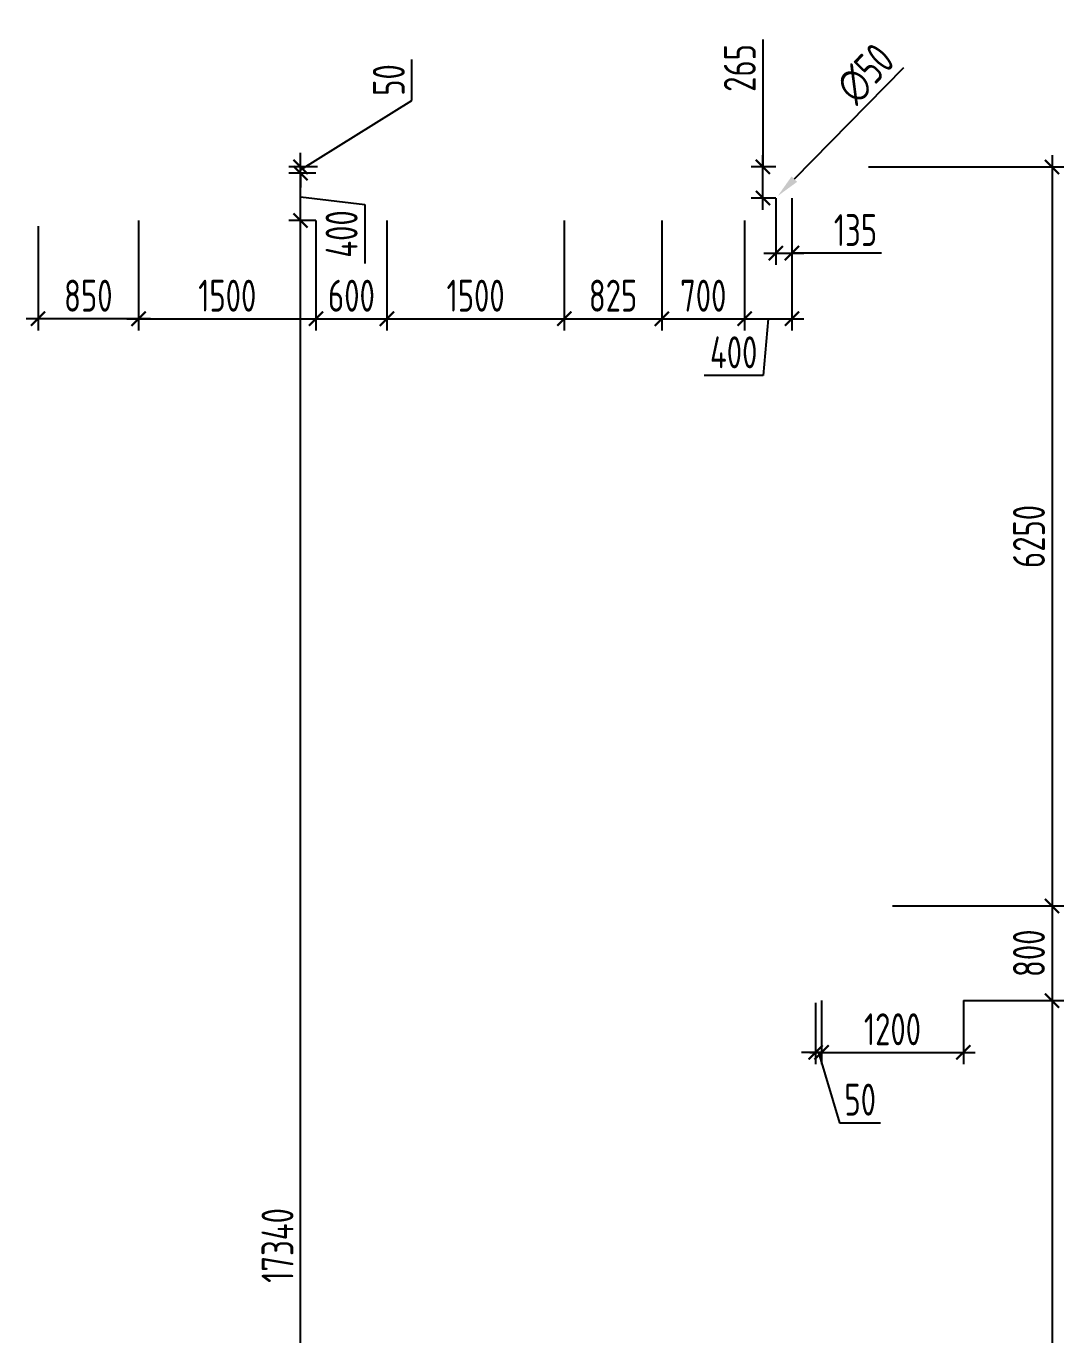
# Model space of a CAD drawing. Header units: millimetres. Extents: x -346952 to 536090, y 55086 to 131231.
# Drawn here: x 335905 to 344679, y 72609 to 83676 of the extents above; entities that cross this region are included whole.
import ezdxf

# ---------------------------------------------------------------- set-up
doc = ezdxf.new("R2010")
doc.units = ezdxf.units.MM
doc.layers.add('РАЗМЕРЫ КРОВЛИ ОВ', color=204, linetype='Continuous')
doc.layers.get('0').off()
doc.styles.add('ISOCPEUR', font='isocpeur.ttf', dxfattribs={"width": 0.7})
doc.dimstyles.new('R_100', dxfattribs={"dimtxt": 270, "dimasz": 120, "dimexe": 100, "dimexo": 0, "dimgap": 60, "dimtad": 1, "dimdec": 0, "dimrnd": 5, "dimzin": 0, "dimdsep": 46, "dimtxsty": 'ISOCPEUR', "dimblk": 'ARCHTICK', "dimcen": 0, "dimdle": 100, "dimclrd": 256, "dimclre": 256, "dimclrt": 256, "dimadec": 0, "dimazin": 0, "dimtfac": 2, "dimtdec": 0, "dimtofl": 0, "dimtmove": 1, "dimatfit": 3, "dimfxl": 1, "dimtvp": 3, "dimtolj": 1, "dimtzin": 0, "dimarcsym": 0})

# ---------------------------------------------------------------- blocks, each defined once
blk = doc.blocks.new('_ArchTick')
at = {"color": 0, "linetype": 'ByBlock', "const_width": 0.15}
blk.add_lwpolyline([(-0.5, -0.5), (0.5, 0.5)], dxfattribs=at)
blk = doc.blocks.new('*D2570')
at = {"layer": 'РАЗМЕРЫ КРОВЛИ ОВ', "lineweight": -2, "transparency": 16777216}
for p, q in [((338225, 64596), (338225, 82133)), ((338355, 82033), (338125, 82033)), ((338509, 64696), (338125, 64696))]:
    blk.add_line(p, q, dxfattribs=at)
at = {"layer": 'РАЗМЕРЫ КРОВЛИ ОВ', "lineweight": -2, "transparency": 16777216, "xscale": 120, "yscale": 120, "zscale": 120}
for p, rotation in [((338225, 82033), 90), ((338225, 64696), 270)]:
    blk.add_blockref('_ArchTick', p, dxfattribs=dict(at, rotation=rotation))
at = {"layer": 'РАЗМЕРЫ КРОВЛИ ОВ', "transparency": 16777216, "insert": (338030, 73365), "char_height": 270, "attachment_point": 5, "rotation": 90, "style": 'ISOCPEUR'}
blk.add_mtext('\\A1;17340', dxfattribs=at)
blk = doc.blocks.new('*D2571')
at = {"layer": 'РАЗМЕРЫ КРОВЛИ ОВ', "lineweight": -2, "transparency": 16777216}
for p, q in [((338225, 81933), (338225, 82533)), ((338355, 82433), (338125, 82433)), ((338225, 82233), (338767, 82168)), ((338767, 82168), (338767, 81670)), ((338355, 82033), (338125, 82033))]:
    blk.add_line(p, q, dxfattribs=at)
at = {"layer": 'РАЗМЕРЫ КРОВЛИ ОВ', "lineweight": -2, "transparency": 16777216, "xscale": 120, "yscale": 120, "zscale": 120}
for p, rotation in [((338225, 82433), 90), ((338225, 82033), 270)]:
    blk.add_blockref('_ArchTick', p, dxfattribs=dict(at, rotation=rotation))
at = {"layer": 'РАЗМЕРЫ КРОВЛИ ОВ', "transparency": 16777216, "insert": (338572, 81919), "char_height": 270, "attachment_point": 5, "rotation": 90, "style": 'ISOCPEUR'}
blk.add_mtext('\\A1;400', dxfattribs=at)
blk = doc.blocks.new('*D2572')
at = {"layer": 'РАЗМЕРЫ КРОВЛИ ОВ', "lineweight": -2, "transparency": 16777216}
for p, q in [((339166, 83048), (339166, 83395)), ((338225, 82460), (339166, 83048)), ((338225, 82486), (338225, 82606)), ((338368, 82486), (338125, 82486)), ((338225, 82433), (338225, 82486)), ((338355, 82433), (338125, 82433)), ((338225, 82433), (338225, 82313))]:
    blk.add_line(p, q, dxfattribs=at)
at = {"layer": 'РАЗМЕРЫ КРОВЛИ ОВ', "lineweight": -2, "transparency": 16777216, "xscale": 120, "yscale": 120, "zscale": 120}
for p, rotation in [((338225, 82486), 270), ((338225, 82433), 90)]:
    blk.add_blockref('_ArchTick', p, dxfattribs=dict(at, rotation=rotation))
at = {"layer": 'РАЗМЕРЫ КРОВЛИ ОВ', "transparency": 16777216, "insert": (338971, 83221), "char_height": 270, "attachment_point": 5, "rotation": 90, "style": 'ISOCPEUR'}
blk.add_mtext('\\A1;50', dxfattribs=at)
blk = doc.blocks.new('*D2573')
at = {"layer": 'РАЗМЕРЫ КРОВЛИ ОВ', "lineweight": -2, "transparency": 16777216}
for p, q in [((336855, 82033), (336855, 81102)), ((336005, 81984), (336005, 81102)), ((336955, 81202), (335905, 81202))]:
    blk.add_line(p, q, dxfattribs=at)
at = {"layer": 'РАЗМЕРЫ КРОВЛИ ОВ', "lineweight": -2, "transparency": 16777216, "xscale": 120, "yscale": 120, "zscale": 120, "rotation": 180}
blk.add_blockref('_ArchTick', (336005, 81202), dxfattribs=at)
at = {"layer": 'РАЗМЕРЫ КРОВЛИ ОВ', "lineweight": -2, "transparency": 16777216, "xscale": 120, "yscale": 120, "zscale": 120}
blk.add_blockref('_ArchTick', (336855, 81202), dxfattribs=at)
at = {"layer": 'РАЗМЕРЫ КРОВЛИ ОВ', "transparency": 16777216, "insert": (336430, 81397), "char_height": 270, "attachment_point": 5, "style": 'ISOCPEUR'}
blk.add_mtext('\\A1;850', dxfattribs=at)
blk = doc.blocks.new('*D2574')
at = {"layer": 'РАЗМЕРЫ КРОВЛИ ОВ', "lineweight": -2, "transparency": 16777216}
for p, q in [((336855, 82033), (336855, 81102)), ((338355, 82033), (338355, 81102)), ((336755, 81202), (338455, 81202))]:
    blk.add_line(p, q, dxfattribs=at)
at = {"layer": 'РАЗМЕРЫ КРОВЛИ ОВ', "lineweight": -2, "transparency": 16777216, "xscale": 120, "yscale": 120, "zscale": 120, "rotation": 180}
blk.add_blockref('_ArchTick', (336855, 81202), dxfattribs=at)
at = {"layer": 'РАЗМЕРЫ КРОВЛИ ОВ', "lineweight": -2, "transparency": 16777216, "xscale": 120, "yscale": 120, "zscale": 120}
blk.add_blockref('_ArchTick', (338355, 81202), dxfattribs=at)
at = {"layer": 'РАЗМЕРЫ КРОВЛИ ОВ', "transparency": 16777216, "insert": (337605, 81397), "char_height": 270, "attachment_point": 5, "style": 'ISOCPEUR'}
blk.add_mtext('\\A1;1500', dxfattribs=at)
blk = doc.blocks.new('*D2575')
at = {"layer": 'РАЗМЕРЫ КРОВЛИ ОВ', "lineweight": -2, "transparency": 16777216}
for p, q in [((338355, 82033), (338355, 81102)), ((338955, 82033), (338955, 81102)), ((338255, 81202), (339055, 81202))]:
    blk.add_line(p, q, dxfattribs=at)
at = {"layer": 'РАЗМЕРЫ КРОВЛИ ОВ', "lineweight": -2, "transparency": 16777216, "xscale": 120, "yscale": 120, "zscale": 120, "rotation": 180}
blk.add_blockref('_ArchTick', (338355, 81202), dxfattribs=at)
at = {"layer": 'РАЗМЕРЫ КРОВЛИ ОВ', "lineweight": -2, "transparency": 16777216, "xscale": 120, "yscale": 120, "zscale": 120}
blk.add_blockref('_ArchTick', (338955, 81202), dxfattribs=at)
at = {"layer": 'РАЗМЕРЫ КРОВЛИ ОВ', "transparency": 16777216, "insert": (338655, 81397), "char_height": 270, "attachment_point": 5, "style": 'ISOCPEUR'}
blk.add_mtext('\\A1;600', dxfattribs=at)
blk = doc.blocks.new('*D2576')
at = {"layer": 'РАЗМЕРЫ КРОВЛИ ОВ', "lineweight": -2, "transparency": 16777216}
for p, q in [((338955, 82033), (338955, 81102)), ((340455, 82033), (340455, 81102)), ((338855, 81202), (340555, 81202))]:
    blk.add_line(p, q, dxfattribs=at)
at = {"layer": 'РАЗМЕРЫ КРОВЛИ ОВ', "lineweight": -2, "transparency": 16777216, "xscale": 120, "yscale": 120, "zscale": 120, "rotation": 180}
blk.add_blockref('_ArchTick', (338955, 81202), dxfattribs=at)
at = {"layer": 'РАЗМЕРЫ КРОВЛИ ОВ', "lineweight": -2, "transparency": 16777216, "xscale": 120, "yscale": 120, "zscale": 120}
blk.add_blockref('_ArchTick', (340455, 81202), dxfattribs=at)
at = {"layer": 'РАЗМЕРЫ КРОВЛИ ОВ', "transparency": 16777216, "insert": (339705, 81397), "char_height": 270, "attachment_point": 5, "style": 'ISOCPEUR'}
blk.add_mtext('\\A1;1500', dxfattribs=at)
blk = doc.blocks.new('*D2577')
at = {"layer": 'РАЗМЕРЫ КРОВЛИ ОВ', "lineweight": -2, "transparency": 16777216}
for p, q in [((340455, 82033), (340455, 81102)), ((341280, 82033), (341280, 81102)), ((340355, 81202), (341380, 81202))]:
    blk.add_line(p, q, dxfattribs=at)
at = {"layer": 'РАЗМЕРЫ КРОВЛИ ОВ', "lineweight": -2, "transparency": 16777216, "xscale": 120, "yscale": 120, "zscale": 120, "rotation": 180}
blk.add_blockref('_ArchTick', (340455, 81202), dxfattribs=at)
at = {"layer": 'РАЗМЕРЫ КРОВЛИ ОВ', "lineweight": -2, "transparency": 16777216, "xscale": 120, "yscale": 120, "zscale": 120}
blk.add_blockref('_ArchTick', (341280, 81202), dxfattribs=at)
at = {"layer": 'РАЗМЕРЫ КРОВЛИ ОВ', "transparency": 16777216, "insert": (340867, 81397), "char_height": 270, "attachment_point": 5, "style": 'ISOCPEUR'}
blk.add_mtext('\\A1;825', dxfattribs=at)
blk = doc.blocks.new('*D2578')
at = {"layer": 'РАЗМЕРЫ КРОВЛИ ОВ', "lineweight": -2, "transparency": 16777216}
for p, q in [((341280, 82033), (341280, 81102)), ((341980, 82033), (341980, 81102)), ((341180, 81202), (342080, 81202))]:
    blk.add_line(p, q, dxfattribs=at)
at = {"layer": 'РАЗМЕРЫ КРОВЛИ ОВ', "lineweight": -2, "transparency": 16777216, "xscale": 120, "yscale": 120, "zscale": 120, "rotation": 180}
blk.add_blockref('_ArchTick', (341280, 81202), dxfattribs=at)
at = {"layer": 'РАЗМЕРЫ КРОВЛИ ОВ', "lineweight": -2, "transparency": 16777216, "xscale": 120, "yscale": 120, "zscale": 120}
blk.add_blockref('_ArchTick', (341980, 81202), dxfattribs=at)
at = {"layer": 'РАЗМЕРЫ КРОВЛИ ОВ', "transparency": 16777216, "insert": (341630, 81397), "char_height": 270, "attachment_point": 5, "style": 'ISOCPEUR'}
blk.add_mtext('\\A1;700', dxfattribs=at)
blk = doc.blocks.new('*D2579')
at = {"layer": 'РАЗМЕРЫ КРОВЛИ ОВ', "lineweight": -2, "transparency": 16777216}
for p, q in [((341980, 82033), (341980, 81102)), ((342380, 81903), (342380, 81102)), ((341880, 81202), (342480, 81202)), ((342180, 81202), (342136, 80723)), ((342136, 80723), (341638, 80723))]:
    blk.add_line(p, q, dxfattribs=at)
at = {"layer": 'РАЗМЕРЫ КРОВЛИ ОВ', "lineweight": -2, "transparency": 16777216, "xscale": 120, "yscale": 120, "zscale": 120, "rotation": 180}
blk.add_blockref('_ArchTick', (341980, 81202), dxfattribs=at)
at = {"layer": 'РАЗМЕРЫ КРОВЛИ ОВ', "lineweight": -2, "transparency": 16777216, "xscale": 120, "yscale": 120, "zscale": 120}
blk.add_blockref('_ArchTick', (342380, 81202), dxfattribs=at)
at = {"layer": 'РАЗМЕРЫ КРОВЛИ ОВ', "transparency": 16777216, "insert": (341887, 80918), "char_height": 270, "attachment_point": 5, "style": 'ISOCPEUR'}
blk.add_mtext('\\A1;400', dxfattribs=at)
blk = doc.blocks.new('*D2592')
at = {"layer": 'РАЗМЕРЫ КРОВЛИ ОВ', "lineweight": -2, "transparency": 16777216}
for p, q in [((344579, 82586), (344579, 76136)), ((343027, 82486), (344679, 82486)), ((343230, 76236), (344679, 76236))]:
    blk.add_line(p, q, dxfattribs=at)
at = {"layer": 'РАЗМЕРЫ КРОВЛИ ОВ', "lineweight": -2, "transparency": 16777216, "xscale": 120, "yscale": 120, "zscale": 120}
for p, rotation in [((344579, 82486), 90), ((344579, 76236), 270)]:
    blk.add_blockref('_ArchTick', p, dxfattribs=dict(at, rotation=rotation))
at = {"layer": 'РАЗМЕРЫ КРОВЛИ ОВ', "transparency": 16777216, "insert": (344384, 79361), "char_height": 270, "attachment_point": 5, "rotation": 90, "style": 'ISOCPEUR'}
blk.add_mtext('\\A1;6250', dxfattribs=at)
blk = doc.blocks.new('*D2593')
at = {"layer": 'РАЗМЕРЫ КРОВЛИ ОВ', "lineweight": -2, "transparency": 16777216}
for p, q in [((344579, 76336), (344579, 75336)), ((343230, 76236), (344679, 76236)), ((343830, 75436), (344679, 75436))]:
    blk.add_line(p, q, dxfattribs=at)
at = {"layer": 'РАЗМЕРЫ КРОВЛИ ОВ', "lineweight": -2, "transparency": 16777216, "xscale": 120, "yscale": 120, "zscale": 120}
for p, rotation in [((344579, 76236), 90), ((344579, 75436), 270)]:
    blk.add_blockref('_ArchTick', p, dxfattribs=dict(at, rotation=rotation))
at = {"layer": 'РАЗМЕРЫ КРОВЛИ ОВ', "transparency": 16777216, "insert": (344384, 75836), "char_height": 270, "attachment_point": 5, "rotation": 90, "style": 'ISOCPEUR'}
blk.add_mtext('\\A1;800', dxfattribs=at)
blk = doc.blocks.new('*D2594')
at = {"layer": 'РАЗМЕРЫ КРОВЛИ ОВ', "lineweight": -2, "transparency": 16777216}
for p, q in [((344579, 75536), (344579, 61556)), ((343830, 75436), (344679, 75436)), ((344254, 61656), (344679, 61656))]:
    blk.add_line(p, q, dxfattribs=at)
at = {"layer": 'РАЗМЕРЫ КРОВЛИ ОВ', "lineweight": -2, "transparency": 16777216, "xscale": 120, "yscale": 120, "zscale": 120}
for p, rotation in [((344579, 75436), 90), ((344579, 61656), 270)]:
    blk.add_blockref('_ArchTick', p, dxfattribs=dict(at, rotation=rotation))
at = {"layer": 'РАЗМЕРЫ КРОВЛИ ОВ', "transparency": 16777216, "insert": (344384, 68546), "char_height": 270, "attachment_point": 5, "rotation": 90, "style": 'ISOCPEUR'}
blk.add_mtext('\\A1;13780', dxfattribs=at)
blk = doc.blocks.new('*D2614')
at = {"layer": 'РАЗМЕРЫ КРОВЛИ ОВ', "lineweight": -2, "transparency": 16777216}
for p, q in [((342580, 75418), (342580, 74898)), ((342630, 75436), (342630, 74898)), ((342580, 74998), (342460, 74998)), ((342630, 74998), (342580, 74998)), ((342605, 74998), (342783, 74403)), ((342630, 74998), (342750, 74998)), ((342783, 74403), (343130, 74403))]:
    blk.add_line(p, q, dxfattribs=at)
at = {"layer": 'РАЗМЕРЫ КРОВЛИ ОВ', "lineweight": -2, "transparency": 16777216, "xscale": 120, "yscale": 120, "zscale": 120}
blk.add_blockref('_ArchTick', (342580, 74998), dxfattribs=at)
at = {"layer": 'РАЗМЕРЫ КРОВЛИ ОВ', "lineweight": -2, "transparency": 16777216, "xscale": 120, "yscale": 120, "zscale": 120, "rotation": 180}
blk.add_blockref('_ArchTick', (342630, 74998), dxfattribs=at)
at = {"layer": 'РАЗМЕРЫ КРОВЛИ ОВ', "transparency": 16777216, "insert": (342957, 74598), "char_height": 270, "attachment_point": 5, "style": 'ISOCPEUR'}
blk.add_mtext('\\A1;50', dxfattribs=at)
blk = doc.blocks.new('*D2615')
at = {"layer": 'РАЗМЕРЫ КРОВЛИ ОВ', "lineweight": -2, "transparency": 16777216}
for p, q in [((342630, 75436), (342630, 74898)), ((343830, 75436), (343830, 74898)), ((342530, 74998), (343930, 74998))]:
    blk.add_line(p, q, dxfattribs=at)
at = {"layer": 'РАЗМЕРЫ КРОВЛИ ОВ', "lineweight": -2, "transparency": 16777216, "xscale": 120, "yscale": 120, "zscale": 120, "rotation": 180}
blk.add_blockref('_ArchTick', (342630, 74998), dxfattribs=at)
at = {"layer": 'РАЗМЕРЫ КРОВЛИ ОВ', "lineweight": -2, "transparency": 16777216, "xscale": 120, "yscale": 120, "zscale": 120}
blk.add_blockref('_ArchTick', (343830, 74998), dxfattribs=at)
at = {"layer": 'РАЗМЕРЫ КРОВЛИ ОВ', "transparency": 16777216, "insert": (343230, 75193), "char_height": 270, "attachment_point": 5, "style": 'ISOCPEUR'}
blk.add_mtext('\\A1;1200', dxfattribs=at)
blk = doc.blocks.new('*D3130')
at = {"layer": 'РАЗМЕРЫ КРОВЛИ ОВ', "lineweight": -2, "transparency": 16777216}
for p, q in [((342243, 82223), (342243, 81657)), ((342380, 82223), (342380, 81657)), ((342143, 81757), (342480, 81757)), ((343137, 81757), (342380, 81757))]:
    blk.add_line(p, q, dxfattribs=at)
at = {"layer": 'РАЗМЕРЫ КРОВЛИ ОВ', "lineweight": -2, "transparency": 16777216, "xscale": 120, "yscale": 120, "zscale": 120, "rotation": 180}
blk.add_blockref('_ArchTick', (342243, 81757), dxfattribs=at)
at = {"layer": 'РАЗМЕРЫ КРОВЛИ ОВ', "lineweight": -2, "transparency": 16777216, "xscale": 120, "yscale": 120, "zscale": 120}
blk.add_blockref('_ArchTick', (342380, 81757), dxfattribs=at)
at = {"layer": 'РАЗМЕРЫ КРОВЛИ ОВ', "transparency": 16777216, "insert": (342917, 81952), "char_height": 270, "attachment_point": 5, "style": 'ISOCPEUR'}
blk.add_mtext('\\A1;135', dxfattribs=at)
blk = doc.blocks.new('*D3131')
at = {"layer": 'РАЗМЕРЫ КРОВЛИ ОВ', "lineweight": -2, "transparency": 16777216}
for p, q in [((342134, 83563), (342134, 82486)), ((342134, 82123), (342134, 82586)), ((342243, 82486), (342034, 82486)), ((342243, 82223), (342034, 82223))]:
    blk.add_line(p, q, dxfattribs=at)
at = {"layer": 'РАЗМЕРЫ КРОВЛИ ОВ', "lineweight": -2, "transparency": 16777216, "xscale": 120, "yscale": 120, "zscale": 120}
for p, rotation in [((342134, 82486), 90), ((342134, 82223), 270)]:
    blk.add_blockref('_ArchTick', p, dxfattribs=dict(at, rotation=rotation))
at = {"layer": 'РАЗМЕРЫ КРОВЛИ ОВ', "transparency": 16777216, "insert": (341939, 83323), "char_height": 270, "attachment_point": 5, "rotation": 90, "style": 'ISOCPEUR'}
blk.add_mtext('\\A1;265', dxfattribs=at)
blk = doc.blocks.new('*D3132')
at = {"layer": 'РАЗМЕРЫ КРОВЛИ ОВ', "lineweight": -2, "transparency": 16777216}
blk.add_line((343322, 83323), (342400, 82383), dxfattribs=at)
at = {"layer": 'РАЗМЕРЫ КРОВЛИ ОВ', "transparency": 16777216}
blk.add_solid([(342377, 82406), (342424, 82360), (342260, 82240)], dxfattribs=at)
at = {"layer": 'РАЗМЕРЫ КРОВЛИ ОВ', "transparency": 16777216, "insert": (343002, 83275), "char_height": 270, "attachment_point": 5, "rotation": 45.5478, "style": 'ISOCPEUR'}
blk.add_mtext('\\A1;∅50', dxfattribs=at)

msp = doc.modelspace()

# ---------------------------------------------------------------- dimensions: what is measured, and where the dimension line sits
at = {"layer": 'РАЗМЕРЫ КРОВЛИ ОВ'}
dim = msp.add_diameter_dim_2p(p1=(342225.2, 82204.7), p2=(342260.2, 82240.4), dimstyle='R_100', override={"dimasz": 200, "dimpost": '\\X', "dimblk1": 'ArchTick', "dimsah": 1}, dxfattribs=at)
dim.commit()
dim.dimension.update_dxf_attribs({"geometry": '*D3132', "text_midpoint": (343141.2, 83138.3), "dimtype": 163})
for base, p1, p2, picture, middle in [((342134.4, 82485.7), (342242.7, 82222.5), (342242.7, 82485.7), '*D3131', (342355.6, 83323.3)), ((338225, 82485.7), (338354.6, 82433.4), (338368.2, 82485.7), '*D2572', (339166, 83107.8)), ((338225, 82433.4), (338354.6, 82033.4), (338354.6, 82433.4), '*D2571', (338766.6, 82107.6))]:
    dim = msp.add_linear_dim(base=base, p1=p1, p2=p2, angle=90, dimstyle='R_100', override={"dimpost": '\\X'}, dxfattribs=at)
    dim.commit()
    dim.dimension.update_dxf_attribs({"geometry": picture, "text_midpoint": middle, "dimtype": 160})
for base, p1, p2, picture, middle in [((344578.8, 76235.7), (343026.9, 82485.7), (343229.6, 76235.7), '*D2592', (344383.8, 79360.7)), ((338225, 82033.4), (338508.5, 64695.7), (338354.6, 82033.4), '*D2570', (338030, 73364.5)), ((344578.8, 75435.8), (343229.6, 76235.7), (343829.7, 75435.8), '*D2593', (344383.8, 75835.7)), ((344578.8, 61655.7), (343829.7, 75435.8), (344254.4, 61655.7), '*D2594', (344383.8, 68545.7))]:
    dim = msp.add_linear_dim(base=base, p1=p1, p2=p2, angle=90, dimstyle='R_100', override={"dimpost": '\\X'}, dxfattribs=at)
    dim.commit()
    dim.dimension.update_dxf_attribs({"geometry": picture, "text_midpoint": middle})
for base, p1, p2, picture, middle in [((342379.6, 81756.8), (342242.7, 82222.5), (342379.6, 82222.5), '*D3130', (342916.6, 81487.4)), ((342379.6, 81201.5), (341979.6, 82033.4), (342379.6, 81903), '*D2579', (342076.3, 80722.7))]:
    dim = msp.add_linear_dim(base=base, p1=p1, p2=p2, dimstyle='R_100', override={"dimpost": '\\X'}, dxfattribs=at)
    dim.commit()
    dim.dimension.update_dxf_attribs({"geometry": picture, "text_midpoint": middle, "dimtype": 160})
for base, p1, p2, picture, middle in [((336004.6, 81201.5), (336854.6, 82033.4), (336004.6, 81983.7), '*D2573', (336429.6, 81396.5)), ((338354.6, 81201.5), (336854.6, 82033.4), (338354.6, 82033.4), '*D2574', (337604.6, 81396.5)), ((338954.6, 81201.5), (338354.6, 82033.4), (338954.6, 82033.4), '*D2575', (338654.6, 81396.5)), ((340454.6, 81201.5), (338954.6, 82033.4), (340454.6, 82033.4), '*D2576', (339704.6, 81396.5)), ((341279.6, 81201.5), (340454.6, 82033.4), (341279.6, 82033.4), '*D2577', (340867.1, 81396.5)), ((341979.6, 81201.5), (341279.6, 82033.4), (341979.6, 82033.4), '*D2578', (341629.6, 81396.5)), ((342579.6, 74998.2), (342629.7, 75435.7), (342579.6, 75418.4), '*D2614', (342843.2, 74598.2)), ((343829.7, 74998.2), (342629.7, 75435.7), (343829.7, 75435.8), '*D2615', (343229.7, 75193.2))]:
    dim = msp.add_linear_dim(base=base, p1=p1, p2=p2, dimstyle='R_100', override={"dimpost": '\\X'}, dxfattribs=at)
    dim.commit()
    dim.dimension.update_dxf_attribs({"geometry": picture, "text_midpoint": middle})

doc.saveas('drawing.dxf')
